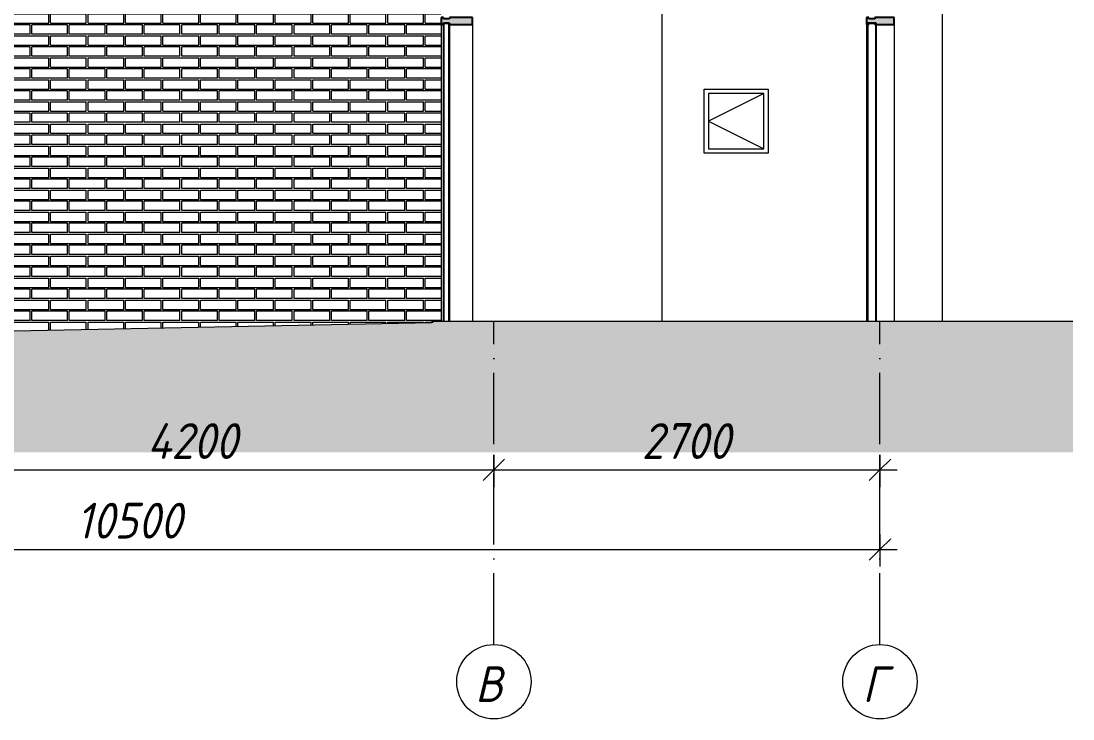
# Model space of a CAD drawing. Header units: millimetres. Extents: x -2128 to 116635, y -18248 to 18481.
# Drawn here: x 109278 to 116635, y -2779 to 2100 of the extents above; entities that cross this region are included whole.
import ezdxf

# ---------------------------------------------------------------- set-up
doc = ezdxf.new("R2010")
doc.units = ezdxf.units.MM
doc.linetypes.add('50_200_ШТРИХ_1Т_ш5_п1_п1_', pattern=[700, 500, -100, 0, -100])
for name, color, linetype, lineweight in [('A-ANNO-DIMS', 7, 'Continuous', 9), ('A-ANNO-DIMS-100', 7, 'Continuous', 9), ('A-DETL-1', 7, 'Continuous', 5), ('A-DETL-5', 7, 'Continuous', 35), ('A-DETL-GENF', 7, 'Continuous', 9), ('A-GLAZ', 7, 'Continuous', 9), ('A-GLAZ-CURT', 7, 'Continuous', 9), ('A-GLAZ-CURT-1', 7, 'Continuous', 5), ('A-GLAZ-CURT-2', 7, 'Continuous', 25), ('A-GLAZ-CWMG', 7, 'Continuous', 9), ('A-GLAZ-CWMG-1', 7, 'Continuous', 25), ('A-WALL-PATT', 7, 'Continuous', 5), ('I-WALL', 7, 'Continuous', 5), ('Оси', 7, 'Continuous', 9), ('Оси-1', 7, '50_200_ШТРИХ_1Т_ш5_п1_п1_', 9)]:
    doc.layers.add(name, color=color, linetype=linetype, lineweight=lineweight)
doc.layers.add('A-DETL-GENF-1', color=7, linetype='Continuous', lineweight=9, true_color=0xffffff)
doc.styles.add('ISOCPEUR_I', font='isocpeui.ttf', dxfattribs={"width": 0.9, "height": 250})
doc.dimstyles.new('ISO-2_5_0_9К_БОЛЬШОЙ', dxfattribs={"dimscale": 304.8, "dimtxt": 248.995294, "dimasz": 0.492126, "dimexe": 0.393701, "dimexo": 0, "dimgap": 0, "dimtad": 1, "dimdec": 0, "dimzin": 0, "dimdsep": 46, "dimtxsty": 'ISOCPEUR_I', "dimblk1": 'OBLIQUE', "dimblk2": 'OBLIQUE', "dimsah": 1, "dimcen": 0.09, "dimdle": 0.393701, "dimazin": 0, "dimtfac": 1, "dimtdec": 4, "dimtix": 1, "dimtmove": 0, "dimatfit": 3, "dimfxl": 1, "dimtvp": 1, "dimtolj": 1, "dimtzin": 0, "dimarcsym": 2})
pattern_1 = [(180, (112485.17, 71), (-2e-14, -154), [125, -137]), (90, (112485.17, 6), (-262, 2e-14), [65, -89]), (180, (112485.17, 6), (-2e-14, -154), [125, -137]), (90, (112497.17, 6), (-262, 2e-14), [65, -89]), (180, (112622.17, 6), (-2e-14, -154), [125, -137]), (180, (112622.17, 71), (-2e-14, -154), [125, -137]), (90, (112366.17, 83), (-262, 2e-14), [65, -89]), (90, (112616.17, 83), (-262, 2e-14), [65, -89]), (0, (112366.17, 83), (0, -154), [250, -12]), (0, (112366.17, 148), (0, -154), [250, -12])]

# ---------------------------------------------------------------- blocks, each defined once
blk = doc.blocks.new('Дверь_Витражная_СКБ_2Ст - ДВН_ДАО E30_Второй вход ДОО_1800 в свету-26352293-АР2_Фасад в А-Г копия 1')
at = {"layer": 'A-GLAZ-CURT-2'}
for p, q in [((7488, 2085), (7448, 2085)), ((7448, 2085), (7448, 0)), ((7488, 0), (7488, 2085))]:
    blk.add_line(p, q, dxfattribs=at)
blk = doc.blocks.new('Прямоугольный импост - Рядовой 50х220-26751927-АР2_Фасад в А-Г копия 1')
at = {"layer": 'A-GLAZ-CWMG'}
for p, q in [((7430, 2075), (7430, 0)), ((7447, 2075), (7447, 0)), ((7489, 2075), (7489, 0)), ((7650, 2075), (7650, 0))]:
    blk.add_line(p, q, dxfattribs=at)
blk = doc.blocks.new('DRS_ДПУ_распашная__2Ст_Прямоугольная1 - Нр_ДО_1100х2200-23741250-АР2_Фасад в А-Г копия 1')
at = {"layer": 'A-GLAZ-CURT-2'}
for p, q in [((10473, 2085), (10413, 2085)), ((10413, 2085), (10413, 0)), ((10473, 0), (10473, 2085))]:
    blk.add_line(p, q, dxfattribs=at)
blk = doc.blocks.new('Прямоугольный импост - Рядовой 50х195-26606765-АР2_Фасад в А-Г копия 1')
at = {"layer": 'A-GLAZ-CWMG'}
for p, q in [((10405, 2075), (10405, 0)), ((10600, 2075), (10600, 0))]:
    blk.add_line(p, q, dxfattribs=at)
blk = doc.blocks.new('Прямоугольный импост - Рядовой 50х195-26180761-АР2_Фасад в А-Г копия 1')
at = {"layer": 'A-GLAZ-CWMG'}
blk.add_hatch(color=256, dxfattribs=at).paths.add_polyline_path([(10473, 2075), (10600, 2075), (10600, 2125), (10464, 2125), (10464, 2115), (10422, 2115), (10422, 2125), (10405, 2125), (10405, 2075), (10413, 2075), (10413, 2085), (10473, 2084.3)], flags=0)
at = {"layer": 'A-GLAZ-CWMG-1'}
for p, q in [((10422, 2125), (10405, 2125)), ((10405, 2125), (10405, 2075)), ((10405, 2075), (10422, 2075)), ((10422, 2115), (10422, 2125)), ((10464, 2115), (10422, 2115)), ((10422, 2075), (10422, 2085)), ((10422, 2085), (10464, 2085)), ((10600, 2125), (10464, 2125)), ((10464, 2125), (10464, 2115)), ((10464, 2085), (10464, 2075)), ((10464, 2075), (10600, 2075)), ((10600, 2075), (10600, 2125))]:
    blk.add_line(p, q, dxfattribs=at)
blk = doc.blocks.new('Прямоугольный импост - Рядовой 50х220-26752263-АР2_Фасад в А-Г копия 1')
at = {"layer": 'A-GLAZ-CWMG'}
blk.add_hatch(color=256, dxfattribs=at).paths.add_polyline_path([(7650, 2075), (7650, 2125), (7489, 2125), (7489, 2115), (7447, 2115), (7447, 2125), (7430, 2125), (7430, 2075), (7447, 2075), (7448, 2085), (7489, 2085), (7489, 2075), (7617.8, 2075)], flags=0)
at = {"layer": 'A-GLAZ-CWMG-1'}
for p, q in [((7447, 2125), (7430, 2125)), ((7430, 2125), (7430, 2075)), ((7430, 2075), (7447, 2075)), ((7447, 2115), (7447, 2125)), ((7489, 2115), (7447, 2115)), ((7447, 2075), (7447, 2085)), ((7447, 2085), (7489, 2085)), ((7650, 2125), (7489, 2125)), ((7489, 2125), (7489, 2115)), ((7489, 2085), (7489, 2075)), ((7489, 2075), (7650, 2075)), ((7650, 2075), (7650, 2125))]:
    blk.add_line(p, q, dxfattribs=at)
blk = doc.blocks.new('Л_Общий_Лючок - Лючок-32629181-АР2_Фасад в А-Г копия 1')
at = {"layer": 'A-GLAZ'}
for p, q in [((9271, 1176), (9271, 1624)), ((9271, 1624), (9719, 1624)), ((9719, 1624), (9719, 1176)), ((9689, 1594), (9301, 1400)), ((9301, 1594), (9301, 1206)), ((9689, 1594), (9301, 1594)), ((9689, 1206), (9689, 1594)), ((9301, 1400), (9689, 1206)), ((9301, 1206), (9689, 1206)), ((9719, 1176), (9271, 1176))]:
    blk.add_line(p, q, dxfattribs=at)
blk = doc.blocks.new('DET_L_Линия разрыва - М100-35794277-АР2_Фасад в А-Г копия 1')
at = {"layer": 'A-DETL-GENF'}
blk.add_line((10936.1, 7470), (10936.1, 0), dxfattribs=at)
blk = doc.blocks.new('Ось сетки - Круг_Ø6_00__ISO-2_5_0_9K_ кружки поменьше-23056867-АР2_Фасад в А-Г копия 1')
at = {"layer": 'Оси'}
blk.add_circle((0, -2518.7), 260, dxfattribs=at)
blk = doc.blocks.new('DIMBLOCK30-АР2_Фасад в А-Г копия 1')
at = {"layer": 'A-ANNO-DIMS-100', "transparency": 16777216}
for p, q in [((108385.2, -931.6), (108385.2, -1157.7)), ((108385.2, -1037.7), (108385.2, -931.6)), ((112585.2, -931.6), (112585.2, -1157.7)), ((112585.2, -1037.7), (112585.2, -931.6)), ((108385.2, -1037.7), (112585.2, -1037.7))]:
    blk.add_line(p, q, dxfattribs=at)
at = {"layer": 'A-ANNO-DIMS-100', "lineweight": 20, "transparency": 16777216}
for p, q in [((108385.2, -1037.7), (108460.2, -962.7)), ((112585.2, -1037.7), (112660.2, -962.7)), ((108385.2, -1037.7), (108310.2, -1112.7)), ((112585.2, -1037.7), (112510.2, -1112.7))]:
    blk.add_line(p, q, dxfattribs=at)
at = {"layer": 'A-ANNO-DIMS-100', "color": 0, "transparency": 16777216, "insert": (110159.6, -711), "char_height": 250, "width": 781.462, "attachment_point": 1, "line_spacing_factor": 1.149209, "style": 'ISOCPEUR_I'}
blk.add_mtext('4200', dxfattribs=at)
blk = doc.blocks.new('_Oblique')
at = {"color": 0, "linetype": 'ByBlock', "lineweight": -2}
blk.add_line((-0.5, -0.5), (0.5, 0.5), dxfattribs=at)
blk = doc.blocks.new('DIMBLOCK31-АР2_Фасад в А-Г копия 1')
at = {"layer": 'A-ANNO-DIMS-100', "transparency": 16777216}
for p, q in [((112585.2, -931.6), (112585.2, -1157.7)), ((112585.2, -1037.7), (112585.2, -931.6)), ((115285.2, -931.6), (115285.2, -1157.7)), ((115285.2, -1037.7), (115285.2, -931.6)), ((112585.2, -1037.7), (115405.2, -1037.7))]:
    blk.add_line(p, q, dxfattribs=at)
at = {"layer": 'A-ANNO-DIMS-100', "lineweight": 20, "transparency": 16777216}
for p, q in [((112585.2, -1037.7), (112660.2, -962.7)), ((115285.2, -1037.7), (115360.2, -962.7)), ((112585.2, -1037.7), (112510.2, -1112.7)), ((115285.2, -1037.7), (115210.2, -1112.7))]:
    blk.add_line(p, q, dxfattribs=at)
at = {"layer": 'A-ANNO-DIMS-100', "color": 0, "transparency": 16777216, "insert": (113619.1, -711), "char_height": 250, "width": 758.478, "attachment_point": 1, "line_spacing_factor": 1.149209, "style": 'ISOCPEUR_I'}
blk.add_mtext('2700', dxfattribs=at)
blk = doc.blocks.new('DIMBLOCK32-АР2_Фасад в А-Г копия 1')
at = {"layer": 'A-ANNO-DIMS-100', "transparency": 16777216}
for p, q in [((104785.2, -1488.1), (104785.2, -1714.1)), ((104785.2, -1594.1), (104785.2, -1488.1)), ((115285.2, -1488.1), (115285.2, -1714.1)), ((115285.2, -1594.1), (115285.2, -1488.1)), ((104665.2, -1594.1), (115405.2, -1594.1))]:
    blk.add_line(p, q, dxfattribs=at)
at = {"layer": 'A-ANNO-DIMS-100', "lineweight": 20, "transparency": 16777216}
for p, q in [((104785.2, -1594.1), (104860.2, -1519.1)), ((115285.2, -1594.1), (115360.2, -1519.1)), ((104785.2, -1594.1), (104710.2, -1669.1)), ((115285.2, -1594.1), (115210.2, -1669.1))]:
    blk.add_line(p, q, dxfattribs=at)
at = {"layer": 'A-ANNO-DIMS-100', "color": 0, "transparency": 16777216, "insert": (109664.1, -1267.5), "char_height": 250, "width": 890.637, "attachment_point": 1, "line_spacing_factor": 1.149209, "style": 'ISOCPEUR_I'}
blk.add_mtext('10500', dxfattribs=at)

msp = doc.modelspace()

# ---------------------------------------------------------------- hatches: boundary and pattern name
at = {"layer": 'A-DETL-GENF-1'}
msp.add_hatch(color=256, dxfattribs=at).paths.add_polyline_path([(103835.2, -913.8), (116635.2, -913.8), (116635.2, 0), (112150.2, 0), (112150.2, -10), (108085.2, -90), (108085.2, -140), (104505.2, -210), (103835.2, -210), (103835.2, -370)], flags=0)
at = {"layer": 'A-WALL-PATT'}
h = msp.add_hatch(dxfattribs=at)
h.set_pattern_fill('FP_80', color=256, style=0, pattern_type=2)
h.set_pattern_definition(pattern_1)
h.paths.add_polyline_path([(108335.2, 300), (112215.1, 300), (112215.1, 3660), (110590.2, 3660), (110590.2, 4200), (108335.2, 4200), (108335.2, 1367.2)], flags=0)
h.paths.add_polyline_path([(112435.2, 300), (112435.2, 3305), (112410.1, 3305), (112410.1, 3280), (112435.1, 3280), (112435.1, 300)], flags=0)
h.paths.add_polyline_path([(112410.1, 3610), (112435.2, 3610), (112435.2, 3660), (112410.1, 3660), (112410.1, 3620)], flags=0)
h.paths.add_polyline_path([(112274.1, 3660), (112285.2, 3660), (112285.2, 3900), (112215.1, 3900), (112215.1, 3660), (112232.1, 3660)], flags=0)
h = msp.add_hatch(dxfattribs=at)
h.set_pattern_fill('FP_80', color=256, style=0, pattern_type=2)
h.set_pattern_definition(pattern_1)
h.paths.add_polyline_path([(108085.2, -90), (112150.2, -10), (112150.2, 0), (112215.1, 0), (112215.1, 300), (108085.2, 300), (108085.2, -10)], flags=0)

# ---------------------------------------------------------------- linework, layer by layer
at = {"layer": 'A-DETL-1'}
for p, q in [((116635.2, 0), (112150.2, 0)), ((112150.2, -10), (108085.2, -90))]:
    msp.add_line(p, q, dxfattribs=at)
at = {"layer": 'A-DETL-5'}
msp.add_line((112150.2, 0), (112150.2, -10), dxfattribs=at)
at = {"layer": 'I-WALL'}
msp.add_line((113760.2, 3800), (113760.2, 0), dxfattribs=at)
at = {"layer": 'Оси-1'}
for p, q in [((112585.2, -2258.7), (112585.2, 0)), ((115285.2, -2258.7), (115285.2, 0))]:
    msp.add_line(p, q, dxfattribs=at)

# ---------------------------------------------------------------- block references
at = {"layer": 'A-DETL-GENF'}
msp.add_blockref('DET_L_Линия разрыва - М100-35794277-АР2_Фасад в А-Г копия 1', (104785.2, 0), dxfattribs=at)
at = {"layer": 'A-GLAZ'}
msp.add_blockref('Л_Общий_Лючок - Лючок-32629181-АР2_Фасад в А-Г копия 1', (104785.2, 0), dxfattribs=at)
at = {"layer": 'A-GLAZ-CURT'}
msp.add_blockref('DRS_ДПУ_распашная__2Ст_Прямоугольная1 - Нр_ДО_1100х2200-23741250-АР2_Фасад в А-Г копия 1', (104785.2, 0), dxfattribs=at)
at = {"layer": 'A-GLAZ-CURT-1'}
msp.add_blockref('Дверь_Витражная_СКБ_2Ст - ДВН_ДАО E30_Второй вход ДОО_1800 в свету-26352293-АР2_Фасад в А-Г копия 1', (104785.2, 0), dxfattribs=at)
at = {"layer": 'A-GLAZ-CWMG'}
for name in ['Прямоугольный импост - Рядовой 50х220-26752263-АР2_Фасад в А-Г копия 1', 'Прямоугольный импост - Рядовой 50х220-26751927-АР2_Фасад в А-Г копия 1', 'Прямоугольный импост - Рядовой 50х195-26180761-АР2_Фасад в А-Г копия 1', 'Прямоугольный импост - Рядовой 50х195-26606765-АР2_Фасад в А-Г копия 1']:
    msp.add_blockref(name, (104785.2, 0), dxfattribs=at)
at = {"layer": 'Оси'}
for p in [(112585.2, 0), (115285.2, 0)]:
    msp.add_blockref('Ось сетки - Круг_Ø6_00__ISO-2_5_0_9K_ кружки поменьше-23056867-АР2_Фасад в А-Г копия 1', p, dxfattribs=at)

# ---------------------------------------------------------------- texts
at = {"layer": 'Оси', "char_height": 250, "attachment_point": 1, "style": 'ISOCPEUR_I'}
for s, insert, width in [('\\fISOCPEUR|b0|i1|c204|p34|;\\W.9;В', (112454.5, -2409.9), 223.671), ('\\fISOCPEUR|b0|i1|c204|p34|;\\W.9;Г', (115163.5, -2409.9), 202.025)]:
    msp.add_mtext(s, dxfattribs=dict(at, insert=insert, width=width))

# ---------------------------------------------------------------- dimensions: what is measured, and where the dimension line sits
at = {"layer": 'A-ANNO-DIMS'}
for base, p1, p2, override, picture, middle in [((112585.2, -1037.7), (108385.2, -931.6), (112585.2, -931.6), {"dimpost": '<>', "dimfxl": 4200}, 'DIMBLOCK30-АР2_Фасад в А-Г копия 1', (110485.2, -912.7)), ((115285.2, -1037.7), (112585.2, -931.6), (115285.2, -931.6), {"dimpost": '<>', "dimfxl": 2700}, 'DIMBLOCK31-АР2_Фасад в А-Г копия 1', (113935.2, -911.1)), ((115285.2, -1594.1), (104785.2, -1488.1), (115285.2, -1488.1), {"dimpost": '<>', "dimfxl": 10500}, 'DIMBLOCK32-АР2_Фасад в А-Г копия 1', (110035.2, -1469.1))]:
    dim = msp.add_linear_dim(base=base, p1=p1, p2=p2, dimstyle='ISO-2_5_0_9К_БОЛЬШОЙ', override=override, dxfattribs=at)
    dim.commit()
    dim.dimension.update_dxf_attribs({"geometry": picture, "text_midpoint": middle})

doc.saveas('drawing.dxf')
